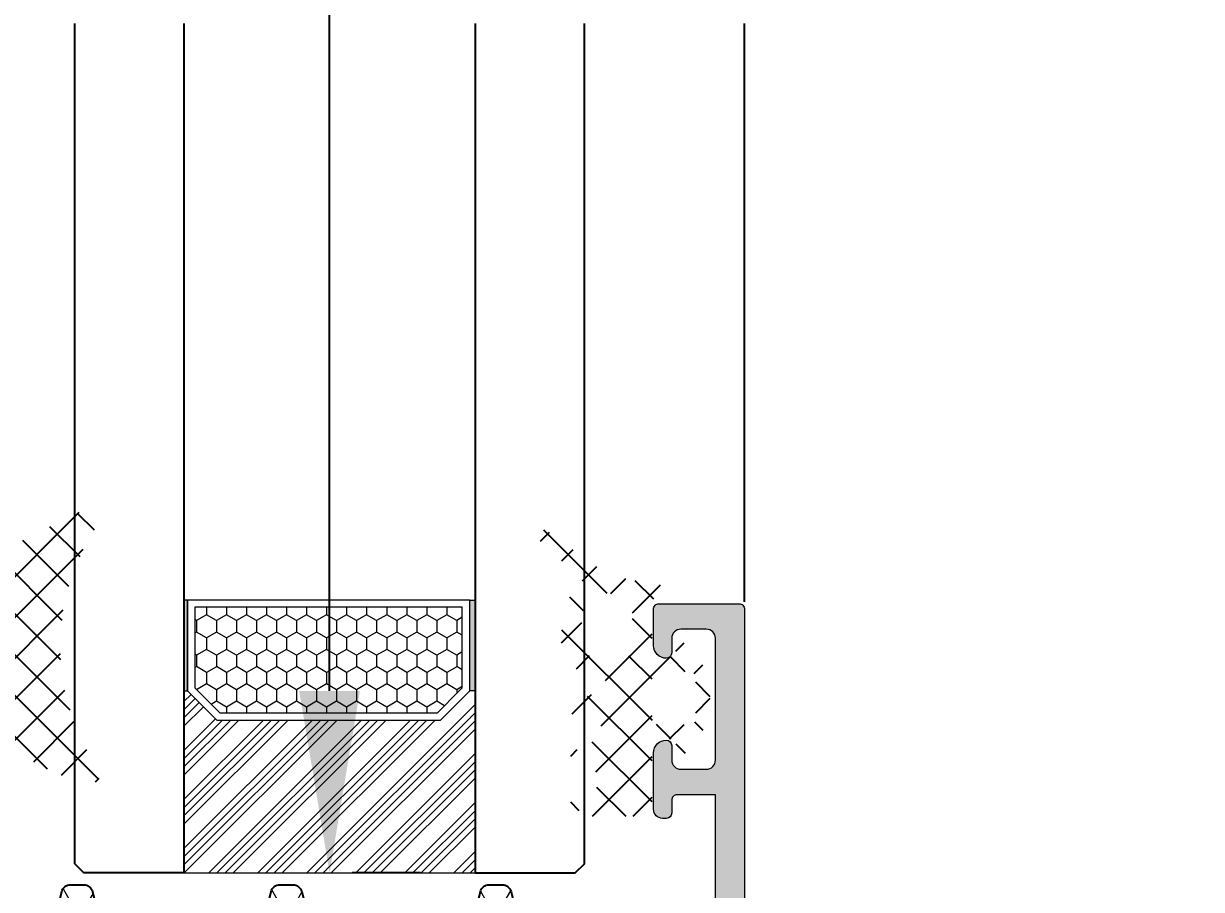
# Model space of a CAD drawing. Header units: millimetres. Extents: x -57981 to -54292, y 3591 to 5422.
# Drawn here: x -55557.1 to -55492.4, y 4031.7 to 4079.3 of the extents above; entities that cross this region are included whole.
import ezdxf

# ---------------------------------------------------------------- set-up
doc = ezdxf.new("R2010")
doc.units = ezdxf.units.MM
for name, color, linetype, lineweight in [('ATR-tr.', 252, 'Continuous', 20), ('epdm hatch', 253, 'Continuous', 9), ('olculendırme', 7, 'Continuous', 15), ('yalıtım malzemesi', 8, 'Continuous', 9)]:
    doc.layers.add(name, color=color, linetype=linetype, lineweight=lineweight)
doc.layers.add('profiller', color=7, linetype='Continuous')
doc.styles.get("Standard").update_dxf_attribs({"font": 'arial.ttf'})
doc.dimstyles.new('ÖLÇÜ', dxfattribs={"dimtxt": 50, "dimasz": 20, "dimexe": 1.25, "dimexo": 30, "dimgap": 20, "dimtad": 0, "dimdec": 0, "dimtxsty": 'Standard', "dimcen": 2.5, "dimadec": 1, "dimazin": 0, "dimtfac": 1, "dimtdec": 0, "dimtmove": 0, "dimatfit": 3, "dimfxl": 1, "dimarcsym": 0})
pattern_1 = [(45, (0, 0), (-1.122532015133643, 1.122532015133643), []), (135, (0, 0), (-1.122532015133643, -1.122532015133643), [])]

# ---------------------------------------------------------------- blocks, each defined once
blk = doc.blocks.new('10952-')
at = {"lineweight": -2}
h = blk.add_hatch(color=256, dxfattribs=at)
h.dxf.hatch_style = 1
edge = h.paths.add_edge_path()
edge.add_line((237.7199058385908, -134.6972566912836), (237.7199058384907, -131.297256691284))
edge.add_arc((238.019905838491, -131.297256691284), 0.3000000000002672, 131.810314895797, 180, ccw=False)
edge.add_arc((237.6199058384832, -130.8500430957714), 0.3000000000143461, 311.810314895255, 430.5287793649598)
edge.add_line((237.7199058384907, -130.5672003832842), (237.4199058384907, -130.5672003832842))
edge.add_line((237.4199058384907, -130.5672003832842), (235.3988392332702, -131.1087435480258))
edge.add_arc((235.4506030423379, -131.3019287132441), 0.1999999999740623, 105.0000000159784, 165.0000000159859)
edge.add_line((235.2574178770907, -131.2501649042842), (235.2130910037484, -131.4155950474041))
edge.add_arc((235.0199058384911, -131.3638312384259), 0.1999999999885785, 225.0000000116588, 345.0000000116634, ccw=False)
edge.add_line((234.8784844822907, -131.5052525946839), (234.5144083862348, -131.1411764986396))
edge.add_arc((234.7265404206372, -130.9290444643096), 0.3000000000145447, 184.9999999901798, 224.9999999902124, ccw=False)
edge.add_line((234.4276820111907, -130.955191187084), (234.2210474290908, -128.5933471060842))
edge.add_arc((234.5199058384969, -128.5672003832633), 0.2999999999784387, 69.99999999975182, 184.9999999997356, ccw=False)
edge.add_line((234.6225118814885, -128.2852925970483), (236.0225118814907, -128.7948509249836))
edge.add_arc((235.9199058384354, -129.0767587112497), 0.3000000000481578, 10.52107681613029, 69.99999999164311, ccw=False)
edge.add_arc((236.5098185208385, -128.9672003832545), 0.3000000000293747, 190.5210768344578, 270.0000000094775)
edge.add_line((236.5098185208881, -129.267200383284), (239.3199058383907, -129.267200383284))
edge.add_arc((239.3199058383904, -128.9672003832838), 0.3000000000002387, 270.0000000000542, 359.9999999996417)
edge.add_line((239.6199058383906, -128.9672003832857), (239.6199058383908, -127.5672003831841))
edge.add_arc((239.3199058383917, -127.567200383183), 0.299999999999045, 359.9999999997802, 449.9999999986973)
edge.add_line((239.3199058383985, -127.267200383184), (238.0199058383908, -127.267200383184))
edge.add_arc((238.019905838391, -126.9672003831838), 0.3000000000001961, 171.7867892978642, 269.9999999999566, ccw=False)
edge.add_arc((238.7127261613985, -127.0672003831613), 0.9999999999771988, 90.00000000044622, 171.7867892992499, ccw=False)
edge.add_line((238.7127261613907, -126.0672003831841), (239.619905838395, -126.0672003831841))
edge.add_arc((239.6199058383908, -127.267200383184), 1.199999999999889, 3.410605131648481e-12, 89.9999999998019, ccw=False)
edge.add_line((240.8199058383907, -127.267200383184), (240.8199058383908, -128.4784323257836))
edge.add_arc((241.1199058384094, -128.4784323257348), 0.3000000000185707, 180.0000000093201, 267.8141992034221)
edge.add_line((241.1084637880907, -128.7782140454837), (253.281765670586, -129.2275767127785))
edge.add_arc((253.3199058384908, -128.228304313684), 0.9999999999999499, 267.8141991931998, 359.9999999999984)
edge.add_line((254.3199058384908, -128.228304313684), (254.3199058384908, -114.7672003830839))
edge.add_line((254.3199058384908, -114.7672003830839), (252.2199058384939, -114.7672003830839))
edge.add_arc((252.2199058384888, -115.067200383082), 0.2999999999980503, 89.99999999902836, 180.0000000004071)
edge.add_line((251.9199058384907, -115.0672003830841), (251.9199058384907, -115.7672003830839))
edge.add_arc((251.6199058384867, -115.7672003830801), 0.3000000000039904, 270.00000000077074, 359.99999999927263, ccw=False)
edge.add_line((251.6199058384906, -116.0672003830841), (251.4199058384873, -116.0672003830841))
edge.add_arc((251.4199058384889, -115.5672003830859), 0.499999999998181, 179.9999999997916, 269.9999999998046, ccw=False)
edge.add_line((250.9199058384908, -115.5672003830841), (250.9199058384906, -112.4672003830837))
edge.add_arc((251.6199058384853, -112.4672003830786), 0.6999999999946738, 89.99999999982089, 180.0000000004211, ccw=False)
edge.add_arc((251.6199058384886, -112.0672003830861), 0.3000000000021998, 3.852846930385567e-10, 90.00000000020088, ccw=False)
edge.add_line((251.9199058384907, -112.0672003830841), (251.9199058384907, -112.8672003830879))
edge.add_arc((252.4199058384891, -112.867200383086), 0.4999999999982663, 180.0000000002182, 270.0000000001987)
edge.add_line((252.4199058384908, -113.3672003830843), (253.8199058384908, -113.3672003830843))
edge.add_arc((253.8199058384908, -112.8672003830843), 0.5, 270, 360)
edge.add_line((254.3199058384908, -112.8672003830843), (254.3199058384908, -106.1672003830836))
edge.add_arc((253.8199058384908, -106.1672003830836), 0.5, 0, 90)
edge.add_line((253.8199058384908, -105.6672003830836), (252.4199058384837, -105.6672003830836))
edge.add_arc((252.4199058384907, -106.1672003830835), 0.4999999999999716, 90.00000000080445, 180.0000000000032)
edge.add_line((251.9199058384907, -106.1672003830836), (251.9199058384907, -106.9672003830819))
edge.add_arc((251.6199058384881, -106.9672003830814), 0.3000000000025693, 270.000000000977, 359.99999999989416, ccw=False)
edge.add_arc((251.6199058384881, -106.5672003830866), 0.6999999999973455, 179.9999999997976, 270.00000000041643, ccw=False)
edge.add_line((250.9199058384908, -106.5672003830841), (250.9199058384908, -104.5672003830768))
edge.add_arc((251.2199058384867, -104.5672003830798), 0.2999999999959186, 89.99999999922932, 179.9999999994248, ccw=False)
edge.add_line((251.2199058384907, -104.2672003830839), (255.6199058384828, -104.2672003830839))
edge.add_arc((255.6199058384872, -104.5672003830875), 0.3000000000035357, 6.405116437235847e-10, 90.00000000083588, ccw=False)
edge.add_line((255.9199058384908, -104.5672003830841), (255.9199058384909, -163.1621151484842))
edge.add_arc((255.6199058384907, -163.1621151484842), 0.300000000000125, -89.99999999998897, 1.0913936421275139e-11, ccw=False)
edge.add_line((255.6199058384908, -163.4621151484843), (253.4389302784908, -163.4621151484834))
edge.add_arc((253.4389302784908, -161.9621151484834), 1.5, 180, 270, ccw=False)
edge.add_line((251.9389302784908, -161.9621151484834), (251.9389302784908, -161.7621151484836))
edge.add_arc((252.2389302784909, -161.7621151484835), 0.3000000000000682, 90.00000000002171, 180.0000000000217, ccw=False)
edge.add_line((252.2389302784908, -161.4621151484834), (252.6473302784908, -161.4621151484834))
edge.add_arc((252.6473302784907, -161.7621151484835), 0.3000000000000966, 9.594099999758214, 89.9999999999784, ccw=False)
edge.add_arc((253.226615717784, -161.6766949719494), 0.2856857111899485, 187.1219969744618, 272.4705157106003)
edge.add_line((253.2389302784908, -161.9621151484834), (254.1389302784907, -161.9621151484843))
edge.add_arc((254.1389302784907, -161.6621151484842), 0.300000000000125, 270.0000000000108, 360.0000000000108)
edge.add_line((254.4389302784908, -161.6621151484842), (254.4389302784908, -160.5621151484838))
edge.add_arc((254.1444472971877, -160.5574602666895), 0.2945197687790539, 359.0944031124926, 441.3130842030107)
edge.add_arc((254.238930278491, -159.9705151484842), 0.3000000000001574, 179.9999999999729, 260.4058999997699, ccw=False)
edge.add_line((253.9389302784908, -159.9705151484841), (253.9389302784908, -158.7621151484836))
edge.add_arc((253.6389302784907, -158.7621151484836), 0.300000000000125, 359.9999999999891, 449.999999999989)
edge.add_line((253.6389302784908, -158.4621151484834), (240.0389302784908, -158.4621151484834))
edge.add_arc((240.0389302784909, -158.7621151484836), 0.300000000000125, 90.00000000001087, 180.0000000000108)
edge.add_line((239.7389302784908, -158.7621151484836), (239.7389302784908, -159.9705151484841))
edge.add_arc((239.4389302784906, -159.9705151484842), 0.3000000000001535, -80.40589999976982, 2.722799763432704e-11, ccw=False)
edge.add_arc((239.5344056645241, -160.558299024864), 0.2955000280050904, 98.8525673893, 180.7399452951998)
edge.add_line((239.2389302784908, -160.5621151484838), (239.2389302784908, -161.6621151484842))
edge.add_arc((239.5389302784909, -161.6621151484842), 0.300000000000125, 179.9999999999891, 269.9999999999891)
edge.add_line((239.5389302784908, -161.9621151484843), (240.4389302784908, -161.9621151484834))
edge.add_arc((240.4441498347597, -161.6681840301153), 0.2939774585113688, 268.9826626118282, 351.4057292748028)
edge.add_arc((241.030630278491, -161.7621151484835), 0.3000000000001143, 90.00000000002171, 170.4059000002419, ccw=False)
edge.add_line((241.0306302784909, -161.4621151484834), (241.4389302784908, -161.4621151484834))
edge.add_arc((241.4389302784907, -161.7621151484835), 0.3000000000000682, -2.1714186004828662e-11, 89.9999999999784, ccw=False)
edge.add_line((241.7389302784908, -161.7621151484836), (241.7389302784908, -161.9621151484834))
edge.add_arc((240.2389302784909, -161.9621151484834), 1.5, -90, 0, ccw=False)
edge.add_line((240.2389302784909, -163.4621151484834), (238.0389302784909, -163.4621151484843))
edge.add_arc((238.0389302784909, -163.1621151484842), 0.300000000000125, 179.9999999999892, 269.99999999998914, ccw=False)
edge.add_line((237.7389302784909, -163.1621151484842), (237.7389302784909, -158.767200383284))
edge.add_arc((237.4389302784907, -158.7672003832839), 0.3000000000000682, 359.9999999999783, 449.9999999999783)
edge.add_line((237.4389302784909, -158.4672003832838), (236.5098185208908, -158.4672003832838))
edge.add_arc((236.5098185207704, -158.7672003831837), 0.2999999998998817, 89.9999999770118, 169.4789231525352)
edge.add_arc((235.9199058384631, -158.6576420550849), 0.3000000001025065, 289.999999998536, 349.47892317404916, ccw=False)
edge.add_line((236.0225118814887, -158.9395498414196), (234.6225118814908, -159.4491081693841))
edge.add_arc((234.5199058385124, -159.1672003831154), 0.3000000000243202, 174.9999999943997, 289.99999999438836, ccw=False)
edge.add_line((234.2210474290632, -159.1410536602598), (234.4276820111909, -156.7792095793838))
edge.add_arc((234.7265404206374, -156.8053563021581), 0.3000000000145457, 135.0000000097876, 175.0000000098202, ccw=False)
edge.add_line((234.5144083862349, -156.5932242678282), (234.8784844822908, -156.2291481717839))
edge.add_arc((235.0199058385201, -156.3705695279919), 0.199999999973622, 15.000000004319702, 135.0000000043238, ccw=False)
edge.add_line((235.2130910037486, -156.3188057189635), (235.2574178770908, -156.4842358621836))
edge.add_arc((235.450603042338, -156.4324720532237), 0.1999999999740605, 194.999999984014, 254.9999999840216)
edge.add_line((235.3988392332703, -156.625657218442), (237.4199058384909, -157.1672003830836))
edge.add_line((237.4199058384909, -157.1672003830836), (237.7199058384908, -157.1672003830836))
edge.add_arc((237.619905838513, -156.8843576706464), 0.2999999999573133, 289.4712206328868, 408.1896851025958)
edge.add_arc((238.0199058384911, -156.4371440751838), 0.3000000000002591, 180, 228.1896851042031, ccw=False)
edge.add_line((237.7199058384908, -156.4371440751838), (237.7199058384908, -152.5672003830841))
edge.add_arc((237.4199058384907, -152.5672003830839), 0.3000000000000682, 359.9999999999783, 449.9999999999783)
edge.add_line((237.4199058384909, -152.2672003830839), (237.2042320354908, -152.2672003830839))
edge.add_arc((237.2042320354904, -152.5672003830836), 0.299999999999784, 89.99999999992401, 121.3999999999152)
edge.add_line((237.0479291459387, -152.3111351439011), (235.5241077648908, -153.2412796874841))
edge.add_arc((235.4199058385194, -153.0705695279976), 0.2000000000285973, 179.9999999960917, 301.39999999608824, ccw=False)
edge.add_line((235.2199058384908, -153.0705695279839), (235.2199058384908, -151.6449862945836))
edge.add_arc((236.219905838491, -151.6449862945836), 1.00000000000017, 121.3999999999977, 180.0000000000065, ccw=False)
edge.add_line((235.6988962066504, -150.7914354973081), (237.2462731419375, -149.8469125820511))
edge.add_arc((236.7199058385358, -148.9966552903918), 1.000000000055041, 301.7603351305037, 360)
edge.add_line((237.7199058385909, -148.9966552903918), (237.7199058385908, -138.7377454759835))
edge.add_arc((236.7199058385455, -138.7377454760705), 1.000000000045275, 4.9862955e-09, 58.23966486980889)
edge.add_line((237.2462731419374, -137.8874881844167), (235.6988962066907, -136.9429652690842))
edge.add_arc((236.219905838533, -136.0894144717603), 1.000000000042287, 180.0000000013565, 238.6000000013649, ccw=False)
edge.add_line((235.2199058384907, -136.089414471784), (235.2199058384907, -134.6638312383838))
edge.add_arc((235.4199058384907, -134.663831238384), 0.1999999999999318, 58.59999999995739, 179.9999999999512, ccw=False)
edge.add_line((235.5241077648589, -134.4931210789291), (237.0479291458906, -135.423265622484))
edge.add_arc((237.2042320354355, -135.1672003832073), 0.3000000000764871, 238.6000000105401, 270.0000000105306)
edge.add_line((237.2042320354907, -135.4672003832838), (237.4199058384907, -135.4672003832838))
edge.add_arc((237.4199058384907, -135.1672003832838), 0.3000000000000682, 270.0000000000216, 360.0000000000217)
edge.add_line((237.7199058384907, -135.1672003832836), (237.7199058384907, -131.297256691284))
edge.add_line((237.7199058384907, -131.297256691284), (237.7199058385908, -134.6972566912836))
h.paths.add_polyline_path([(254.3199058384908, -156.8672003830843), (239.4199058384909, -156.8672003830843), (239.4199058385907, -130.8672003832844), (254.3199058384908, -130.8672003832844)], flags=16)
at = {"layer": 'olculendırme'}
blk.add_lwpolyline([(237.7199058385908, -134.6972566912836), (237.7199058384907, -131.297256691284, -0.2134217652832985), (237.8199058384907, -131.0736498935339, 0.5699185129218355), (237.7199058384907, -130.5672003832842), (237.4199058384907, -130.5672003832842), (235.3988392332702, -131.1087435480258, 0.2679491924311452), (235.2574178770907, -131.2501649042842), (235.2130910037484, -131.4155950474041, -0.5773502691896315), (234.8784844822907, -131.5052525946839), (234.5144083862348, -131.1411764986396, -0.1763269807086023), (234.4276820111907, -130.955191187084), (234.2210474290908, -128.5933471060842, -0.5486187866265795), (234.6225118814885, -128.2852925970483), (236.0225118814907, -128.7948509249836, -0.2655138063084013), (236.2148621796549, -129.0219795472976, 0.3613975351032304), (236.5098185208881, -129.267200383284), (239.3199058383907, -129.267200383284, 0.414213562370964), (239.6199058383906, -128.9672003832857), (239.6199058383908, -127.5672003831841, 0.4142135623675677), (239.3199058383985, -127.267200383184), (238.0199058383908, -127.267200383184, -0.4568502517497239), (237.7229828428078, -126.9243432403245, -0.3728246932753855), (238.7127261613907, -126.0672003831841), (239.619905838395, -126.0672003831841, -0.4142135623720628), (240.8199058383907, -127.267200383184), (240.8199058383908, -128.4784323257836, 0.4030834876138962), (241.1084637880907, -128.7782140454837), (253.281765670586, -129.2275767127785, 0.4254319273671574), (254.3199058384908, -128.228304313684), (254.3199058384908, -114.7672003830839), (252.2199058384939, -114.7672003830839, 0.4142135623801543), (251.9199058384907, -115.0672003830841), (251.9199058384907, -115.7672003830839, -0.4142135623654366), (251.6199058384906, -116.0672003830841), (251.4199058384873, -116.0672003830841, -0.4142135623731618), (250.9199058384908, -115.5672003830841), (250.9199058384906, -112.4672003830837, -0.4142135623761585), (251.6199058384875, -111.7672003830839, -0.4142135623721627), (251.9199058384907, -112.0672003830841), (251.9199058384907, -112.8672003830879, 0.4142135623729951), (252.4199058384908, -113.3672003830843), (253.8199058384908, -113.3672003830843, 0.4142135623730951), (254.3199058384908, -112.8672003830843), (254.3199058384908, -106.1672003830836, 0.4142135623730951), (253.8199058384908, -105.6672003830836), (252.4199058384837, -105.6672003830836, 0.4142135623689995), (251.9199058384907, -106.1672003830836), (251.9199058384907, -106.9672003830819, -0.4142135623675677), (251.6199058384932, -107.2672003830839, -0.4142135623762585), (250.9199058384908, -106.5672003830841), (250.9199058384908, -104.5672003830768, -0.414213562374094), (251.2199058384907, -104.2672003830839), (255.6199058384828, -104.2672003830839, -0.414213562374094), (255.9199058384908, -104.5672003830841), (255.9199058384909, -163.1621151484842, -0.4142135623730951), (255.6199058384908, -163.4621151484843), (253.4389302784908, -163.4621151484834, -0.4142135623730951), (251.9389302784908, -161.9621151484834), (251.9389302784908, -161.7621151484836, -0.4142135623730951), (252.2389302784908, -161.4621151484834), (252.6473302784908, -161.4621151484834, -0.3659772246587785), (252.9431342399186, -161.7121149844479, 0.3906304393427367), (253.2389302784908, -161.9621151484834), (254.1389302784907, -161.9621151484843, 0.4142135623730951), (254.4389302784908, -161.6621151484842), (254.4389302784908, -160.5621151484838, 0.3749726282673935), (254.1889301144529, -160.2663191099118, -0.365977224656675), (253.9389302784908, -159.9705151484841), (253.9389302784908, -158.7621151484836, 0.4142135623730951), (253.6389302784908, -158.4621151484834), (240.0389302784908, -158.4621151484834, 0.4142135623730951), (239.7389302784908, -158.7621151484836), (239.7389302784908, -159.9705151484841, -0.365977224656675), (239.4889304425287, -160.2663191099118, 0.3733246821337255), (239.2389302784908, -160.5621151484838), (239.2389302784908, -161.6621151484842, 0.4142135623730951), (239.5389302784908, -161.9621151484843), (240.4389302784908, -161.9621151484834, 0.3759901602059231), (240.734826317063, -161.7121149844479, -0.3659772246587786), (241.0306302784909, -161.4621151484834), (241.4389302784908, -161.4621151484834, -0.4142135623730951), (241.7389302784908, -161.7621151484836), (241.7389302784908, -161.9621151484834, -0.4142135623730951), (240.2389302784909, -163.4621151484834), (238.0389302784909, -163.4621151484843, -0.4142135623730951), (237.7389302784909, -163.1621151484842), (237.7389302784909, -158.767200383284, 0.4142135623730951), (237.4389302784909, -158.4672003832838), (236.5098185208908, -158.4672003832838, 0.3613975351057049), (236.2148621797266, -158.7124212190974, -0.2655138063084014), (236.0225118814887, -158.9395498414196), (234.6225118814908, -159.4491081693841, -0.5486187866265793), (234.2210474290632, -159.1410536602598), (234.4276820111909, -156.7792095793838, -0.1763269807086023), (234.5144083862349, -156.5932242678282), (234.8784844822908, -156.2291481717839, -0.5773502691896315), (235.2130910037486, -156.3188057189635), (235.2574178770908, -156.4842358621836, 0.2679491924311452), (235.3988392332703, -156.625657218442), (237.4199058384909, -157.1672003830836), (237.7199058384908, -157.1672003830836, 0.5699185129218353), (237.8199058384908, -156.6607508729339, -0.2134217652832986), (237.7199058384908, -156.4371440751838), (237.7199058384908, -152.5672003830841, 0.4142135623730951), (237.4199058384909, -152.2672003830839), (237.2042320354908, -152.2672003830839, 0.1378721067475208), (237.0479291459387, -152.3111351439011), (235.5241077648908, -153.2412796874841, -0.5855240683197624), (235.2199058384908, -153.0705695279839), (235.2199058384908, -151.6449862945836, -0.2614125764230581), (235.6988962066504, -150.7914354973081), (237.2462731419375, -149.8469125820511, 0.2597335638122773), (237.7199058385909, -148.9966552903918), (237.7199058385908, -138.7377454759835, 0.2597335637905103), (237.2462731419374, -137.8874881844167), (235.6988962066907, -136.9429652690842, -0.2614125764230581), (235.2199058384907, -136.089414471784), (235.2199058384907, -134.6638312383838, -0.5855240683197623), (235.5241077648589, -134.4931210789291), (237.0479291458906, -135.423265622484, 0.1378721067475208), (237.2042320354907, -135.4672003832838), (237.4199058384907, -135.4672003832838, 0.4142135623730951), (237.7199058384907, -135.1672003832836), (237.7199058384907, -131.297256691284)], format="xyb", close=True, dxfattribs=at)
blk.add_lwpolyline([(254.3199058384908, -156.8672003830843), (239.4199058384909, -156.8672003830843), (239.4199058385907, -130.8672003832844), (254.3199058384908, -130.8672003832844)], close=True, dxfattribs=at)
blk = doc.blocks.new('AT64F07-')
at = {"layer": 'profiller', "color": 0, "lineweight": -2}
blk.add_blockref('10952-', (0, 0), dxfattribs=at)
blk = doc.blocks.new('01.11.15 dış cam fitili')
at = {"layer": 'epdm hatch', "lineweight": -2}
h = blk.add_hatch(dxfattribs=at)
h.set_pattern_fill('ANSI37', color=256, scale=0.5)
h.set_pattern_definition(pattern_1)
edge = h.paths.add_edge_path(flags=16)
edge.add_line((3309.707245401718, 3750.988691072831), (3310.794300213554, 3750.988691072831))
edge.add_arc((3310.794300213554, 3749.488691072832), 1.5, 0, 89.99999999990882, ccw=False)
edge.add_line((3312.294300213554, 3749.488691072834), (3312.294300213554, 3749.210032825362))
edge.add_arc((3311.294300213555, 3749.210032825362), 0.9999999999997726, -90, 1.3017142919125035e-11, ccw=False)
edge.add_line((3311.294300213555, 3748.210032825362), (3309.421171526507, 3748.210032825362))
edge.add_arc((3309.421171526507, 3749.210032825362), 0.9999999999998817, 159.8270027747882, 270, ccw=False)
edge.add_line((3308.482515873313, 3749.554888686161), (3308.768589748524, 3750.333546933632))
edge.add_arc((3309.707245401718, 3749.988691072831), 0.9999999999998864, 90, 159.8270027747759, ccw=False)
edge = h.paths.add_edge_path(flags=16)
edge.add_arc((3305.3925720118, 3745.02624209844), 0.3000000000001819, 180, 269.99999999989143, ccw=False)
edge.add_line((3305.0925720118, 3745.02624209844), (3305.0925720118, 3746.826242098423))
edge.add_arc((3305.3925720118, 3746.826242098423), 0.300000000000523, 90, 179.9999999998915, ccw=False)
edge.add_line((3305.3925720118, 3747.126242098423), (3307.6925720118, 3747.126242098423))
edge.add_arc((3307.6925720118, 3746.826242098423), 0.3000000000001819, 0, 89.99999999989137, ccw=False)
edge.add_line((3307.992572011801, 3746.826242098423), (3307.992572011801, 3745.02624209844))
edge.add_arc((3307.6925720118, 3745.02624209844), 0.300000000000523, 270, 359.99999999989143, ccw=False)
edge.add_line((3307.6925720118, 3744.726242098439), (3305.3925720118, 3744.726242098439))
edge = h.paths.add_edge_path()
edge.add_arc((3317.977875345447, 3747.444155553342), 5.000000000007086, 143.9991893175508, 169.0826782543098, ccw=False)
edge.add_line((3313.93283195707, 3750.383139048737), (3315.711008179714, 3752.830515831919))
edge.add_arc((3315.430004425076, 3753.02836665651), 0.3436685305810545, 324.8511580012453, 494.1535472651476)
edge.add_line((3315.190610550382, 3753.27494044196), (3313.075439628928, 3751.017721420947))
edge.add_arc((3312.73099353324, 3751.392843734687), 0.5092738586468851, 191.2453825373186, 312.5588781057446, ccw=False)
edge.add_arc((3311.250696224193, 3751.098518307704), 1.000000000000385, 11.24538253739973, 89.99999999999996)
edge.add_line((3311.250696224193, 3752.098518307705), (3309.156170498138, 3752.098518307705))
edge.add_arc((3309.156170498138, 3751.098518307705), 0.9999999999997726, 90, 159.8270027747881)
edge.add_line((3308.217514844944, 3751.443374168506), (3307.62148672136, 3749.821058206216))
edge.add_arc((3307.339890025403, 3749.924514964455), 0.2999999999988212, 207.9894135560544, 339.82700277479574, ccw=False)
edge.add_line((3307.074979729029, 3749.783722440242), (3306.28982798757, 3751.369009768771))
edge.add_arc((3305.920043233973, 3751.18586496087), 0.4126533468345803, 26.34802226203792, 159.1274308998583)
edge.add_line((3305.534470197429, 3751.332889510327), (3304.979033404406, 3749.821058206215))
edge.add_arc((3304.697436708448, 3749.924514964457), 0.2999999999996243, 207.9894135559729, 339.8270027746123, ccw=False)
edge.add_line((3304.432526412073, 3749.783722440243), (3303.647374670614, 3751.369009768771))
edge.add_arc((3303.277589917018, 3751.18586496087), 0.4126533468350848, 26.34802226217937, 159.1274308997853)
edge.add_line((3302.892016880471, 3751.332889510327), (3302.340328345614, 3749.823179234559))
edge.add_arc((3302.058552696689, 3749.926147597039), 0.3000000000002113, 200.0736561448781, 339.9263438551219, ccw=False)
edge.add_line((3301.776777047761, 3749.823179234557), (3301.225088512904, 3751.332889510328))
edge.add_arc((3300.839515476358, 3751.18586496087), 0.4126533468340903, 20.87256910003842, 153.6519777380751)
edge.add_line((3300.469730722762, 3751.369009768771), (3300.147535731509, 3750.718471013042))
edge.add_arc((3301.043650488455, 3750.274648590889), 1.000000000010967, 153.6519777382167, 179.9999999999479)
edge.add_line((3300.043650488444, 3750.27464859089), (3300.043650488446, 3747.426242098424))
edge.add_arc((3300.343650488445, 3747.426242098423), 0.2999999999992724, 180, 270.0000000001954)
edge.add_line((3300.343650488445, 3747.126242098424), (3304.292572011799, 3747.126242098423))
edge.add_line((3304.292572011799, 3747.126242098423), (3304.292572011799, 3745.826242098423))
edge.add_line((3304.292572011799, 3745.826242098423), (3303.892572011799, 3745.826242098423))
edge.add_arc((3303.892572011799, 3745.426242098425), 0.3999999999996362, 90, 234.2667560820659)
edge.add_line((3303.658967093073, 3745.101544174275), (3305.292572011801, 3743.926242098439))
edge.add_line((3305.292572011801, 3743.926242098439), (3307.792572011801, 3743.926242098439))
edge.add_line((3307.792572011801, 3743.926242098439), (3309.426176930529, 3745.101544174275))
edge.add_arc((3309.192572011801, 3745.426242098425), 0.3999999999997356, 305.7332439179342, 450)
edge.add_line((3309.192572011801, 3745.826242098423), (3308.7925720118, 3745.826242098423))
edge.add_line((3308.7925720118, 3745.826242098423), (3308.7925720118, 3747.126242098423))
edge.add_line((3308.7925720118, 3747.126242098423), (3311.792572011772, 3747.126242098424))
edge.add_arc((3311.792572011774, 3746.826242098425), 0.2999999999992724, 0, 90.00000000043423, ccw=False)
edge.add_line((3312.092572011772, 3746.826242098423), (3312.092572011772, 3746.139184962447))
edge.add_arc((3312.392572011771, 3746.139184962447), 0.3000000000001819, 180, 349.8697048930432)
edge.add_arc((3355.653301612541, 3740.17719884554), 43.36986322881922, 169.0826782543313, 172.1689910133559, ccw=False)
blk = doc.blocks.new('01.17.05')
at = {"layer": 'epdm hatch', "lineweight": -2}
h = blk.add_hatch(dxfattribs=at)
h.set_pattern_fill('ANSI37', color=256, scale=0.5)
h.set_pattern_definition(pattern_1)
edge = h.paths.add_edge_path()
edge.add_arc((2296.146194370283, 4431.687766698817), 1.999999998, 67.2090834480773, 116.0865087881395)
edge.add_arc((2299.191256352122, 4425.468315484798), 8.924880926714234, 116.0865087881253, 169.8733560345931)
edge.add_arc((2290.897622233346, 4426.949616177305), 0.4999999995000002, 169.8733560345893, 304.7687660432513)
edge.add_arc((2297.928831946745, 4416.821254104151), 11.82970511938699, 55.47014815705478, 124.76876604344301, ccw=False)
edge.add_arc((2304.836789682398, 4427.131741066779), 0.5999999993998509, 250.2793794390372, 378.3558417858236)
edge.add_arc((2250.878277399262, 4402.687414608794), 59.83393136361904, 24.31130057244459, 32.46818276141673)
edge.add_arc((2300.9262891653, 4434.558561561533), 0.4999999994999922, 29.94349648202101, 186.9767746861691)
edge.add_line((2300.429991430379, 4434.49782806325), (2300.592617467093, 4433.550826413347))
edge.add_arc((2300.292617467394, 4433.550826413347), 0.2999999996997272, -90, 0, ccw=False)
edge.add_line((2300.292617467394, 4433.250826413647), (2297.589201450206, 4433.250826413647))
edge.add_line((2297.589201450206, 4433.250826413647), (2296.92093323554, 4433.531615847384))
blk = doc.blocks.new('16mmspacer')
at = {"layer": 'ATR-tr.', "linetype": 'Continuous'}
h = blk.add_hatch(color=0, dxfattribs=at)
h.dxf.hatch_style = 1
h.paths.add_polyline_path([(4384.00651335155, 2933.146275960803), (4384.00651335155, 2933.346275960803), (4379.00651335155, 2933.346275960803), (4379.00651335155, 2933.146275960803)])
h = blk.add_hatch(dxfattribs=at)
h.set_pattern_fill('ANSI34', color=256, scale=0.1, angle=-1.27e-14, style=0)
h.set_pattern_definition([(44.99999999999999, (0, 0), (-1.347038418160372, 1.347038418160372), []), (44.99999999999999, (0.4490130000000001, -1e-16), (-1.347038418160372, 1.347038418160372), []), (44.99999999999999, (0.8980260000000001, -2e-16), (-1.347038418160372, 1.347038418160372), []), (44.99999999999999, (1.34704, -3e-16), (-1.347038418160372, 1.347038418160372), [])])
h.paths.add_polyline_path([(4394.006513351551, 2933.346275960803), (4384.00651335155, 2933.346275960803), (4384.00651335155, 2933.146275960803), (4385.606513351552, 2931.546275960803), (4385.606513351552, 2919.246275960804), (4384.00651335155, 2917.646275960803), (4384.00651335155, 2917.346275960803), (4394.006513351551, 2917.346275960803)])
at = {"layer": 'ATR-tr.', "ltscale": 2}
h = blk.add_hatch(dxfattribs=at)
h.set_pattern_fill('HONEY', color=256, scale=0.2)
h.set_pattern_definition([(0, (354.0786002815821, 229.414483417766), (0.9525000000000002, 0.5499261290000002), [0.635, -1.27]), (120, (354.0786002815821, 229.414483417766), (-0.9524999979188384, 0.5499261326046782), [0.6349999999999996, -1.269999999999998]), (60, (354.0786002815821, 229.414483417766), (2.0811618e-09, 1.099852261604677), [-1.27, 0.635])])
h.paths.add_polyline_path([(4385.206513351552, 2931.380585960804), (4383.84082335155, 2932.746275960804), (4379.406513351552, 2932.746275960804), (4379.406513351552, 2918.052715960803), (4383.840820452603, 2918.052715960803), (4385.206513351552, 2919.411955960804)])
at = {"layer": 'ATR-tr.', "linetype": 'Continuous'}
h = blk.add_hatch(color=0, dxfattribs=at)
h.dxf.hatch_style = 1
h.paths.add_polyline_path([(4384.00651335155, 2917.646275960803), (4379.00651335155, 2917.646275960803), (4379.00651335155, 2917.346275960803), (4384.00651335155, 2917.346275960803)])
for p, q in [((4379.00651335155, 2933.346275960803), (4394.006513351551, 2933.346275960803)), ((4394.006513351551, 2933.346275960803), (4394.006513351551, 2917.346275960803)), ((4379.00651335155, 2917.346275960803), (4394.006513351551, 2917.346275960803))]:
    blk.add_line(p, q, dxfattribs=at)
for points in [[(4384.00651335155, 2933.346275960803), (4384.00651335155, 2933.146275960803), (4379.00651335155, 2933.146275960803), (4379.00651335155, 2933.346275960803), (4384.00651335155, 2933.346275960803)], [(4379.00651335155, 2917.346275960803), (4384.00651335155, 2917.346275960803), (4384.00651335155, 2917.646275960803), (4379.00651335155, 2917.646275960803), (4379.00651335155, 2917.346275960803)]]:
    blk.add_lwpolyline(points, dxfattribs=at)
at = {"layer": 'ATR-tr.', "color": 7, "linetype": 'Continuous'}
for points in [[(4385.606513351552, 2919.246275960804), (4384.00651335155, 2917.646275960803), (4379.00651335155, 2917.646275960803), (4379.00651335155, 2933.146275960803), (4384.00651335155, 2933.146275960803), (4385.606513351552, 2931.546275960803)], [(4384.00651335155, 2918.217625960803), (4383.840823351552, 2918.052715960803), (4379.406513351552, 2918.052715960803), (4379.406513351552, 2932.746275960804), (4383.840823351552, 2932.746275960804), (4384.00651335155, 2932.580585960803), (4385.206513351552, 2931.380585960804), (4385.206513351552, 2919.411955960804)]]:
    blk.add_lwpolyline(points, close=True, dxfattribs=at)
blk = doc.blocks.new('20.05.09')
at = {"layer": 'yalıtım malzemesi'}
h = blk.add_hatch(dxfattribs=at)
h.set_pattern_fill('HONEY', color=256, scale=0.3, angle=90, style=0)
h.set_pattern_definition([(90, (7431.669081229443, -241.8572557677673), (-0.8248891934999996, 1.428749999999999), [0.9524999999999998, -1.904999999999999]), (210, (7431.669081229443, -241.8572557677673), (-0.8248891989070173, -1.428749996878256), [0.9524999999999991, -1.904999999999997]), (150, (7431.669081229443, -241.8572557677673), (-1.649778392407015, 3.1217428e-09), [-1.904999999999999, 0.9524999999999998])])
edge = h.paths.add_edge_path()
edge.add_arc((2936.211330170596, 1455.248662819531), 0.3000000000001819, 270, 359.9999999999566, ccw=False)
edge.add_line((2936.211330170596, 1454.948662819532), (2933.722483121251, 1454.948662819532))
edge.add_arc((2933.722483121251, 1454.448662819532), 0.5, 90, 180)
edge.add_line((2933.222483121251, 1454.448662819532), (2933.222483121251, 1453.748662819537))
edge.add_arc((2932.722483121251, 1453.748662819537), 0.5, -90, 0, ccw=False)
edge.add_line((2932.722483121251, 1453.248662819537), (2932.222483121159, 1453.248662819537))
edge.add_arc((2932.222483121159, 1453.748662819537), 0.5, 180, 270, ccw=False)
edge.add_line((2931.72248312116, 1453.748662819537), (2931.72248312116, 1456.201554492881))
edge.add_arc((2931.222483121159, 1456.201554492881), 0.5, 359.999999999974, 435.9637565320418)
edge.add_line((2931.343750933677, 1456.686625742954), (2927.557464770672, 1457.633197283706))
edge.add_arc((2927.67873258319, 1458.118268533779), 0.500000000000413, 180.0000000000261, 255.9637565321051, ccw=False)
edge.add_line((2927.17873258319, 1458.118268533778), (2927.17873258319, 1458.837492127374))
edge.add_arc((2927.67873258319, 1458.837492127374), 0.5000000000004547, 104.0362434678949, 179.999999999974, ccw=False)
edge.add_line((2927.557464770672, 1459.322563377447), (2931.343750933677, 1460.269134918198))
edge.add_arc((2931.222483121159, 1460.754206168271), 0.5000000000000819, 284.0362434679581, 360.000000000026)
edge.add_line((2931.72248312116, 1460.754206168271), (2931.722483121158, 1467.701554492881))
edge.add_arc((2931.222483121158, 1467.701554492881), 0.5, 0, 75.96375653203557)
edge.add_line((2931.343750933677, 1468.186625742954), (2927.557464770672, 1469.133197283706))
edge.add_arc((2927.67873258319, 1469.618268533779), 0.500000000000413, 180.0000000000261, 255.9637565321051, ccw=False)
edge.add_line((2927.17873258319, 1469.618268533778), (2927.17873258319, 1470.337492127374))
edge.add_arc((2927.67873258319, 1470.337492127374), 0.5000000000004547, 104.0362434678949, 179.999999999974, ccw=False)
edge.add_line((2927.557464770672, 1470.822563377447), (2931.343750933677, 1471.769134918198))
edge.add_arc((2931.222483121158, 1472.254206168271), 0.5000000000000819, 284.0362434679581, 360.000000000026)
edge.add_line((2931.722483121158, 1472.254206168271), (2931.72248312116, 1479.201554492881))
edge.add_arc((2931.222483121159, 1479.201554492881), 0.5, 359.999999999974, 435.9637565320418)
edge.add_line((2931.343750933677, 1479.686625742954), (2927.557464770672, 1480.633197283706))
edge.add_arc((2927.67873258319, 1481.118268533778), 0.500000000000413, 180.0000000000261, 255.9637565321051, ccw=False)
edge.add_line((2927.17873258319, 1481.118268533778), (2927.17873258319, 1481.837492127374))
edge.add_arc((2927.67873258319, 1481.837492127374), 0.5000000000004547, 104.0362434678949, 179.999999999974, ccw=False)
edge.add_line((2927.557464770672, 1482.322563377447), (2931.343750933677, 1483.269134918199))
edge.add_arc((2931.222483121159, 1483.754206168271), 0.4999999999997513, 284.0362434679138, 360)
edge.add_line((2931.72248312116, 1483.754206168271), (2931.72248312116, 1486.207097841615))
edge.add_arc((2932.222483121159, 1486.207097841615), 0.5, 90, 180, ccw=False)
edge.add_line((2932.222483121159, 1486.707097841615), (2936.163005487742, 1486.707097841615))
edge.add_arc((2936.163005487743, 1486.407097841615), 0.2999999999999545, -2.16740906239869, 90.00000000008691, ccw=False)
edge.add_line((2936.462790864886, 1486.395752020713), (2936.244854369022, 1480.637316807725))
edge.add_arc((2935.94506899188, 1480.648662628627), 0.3000000000003491, 270, 357.8325909375612, ccw=False)
edge.add_line((2935.94506899188, 1480.348662628627), (2933.522483121133, 1480.348662628627))
edge.add_arc((2933.522483121133, 1480.048662628627), 0.3000000000001819, 90, 180)
edge.add_line((2933.222483121133, 1480.048662628627), (2933.222483121133, 1476.748662628625))
edge.add_arc((2933.522483121133, 1476.748662628625), 0.3000000000001819, 180, 270)
edge.add_line((2933.522483121133, 1476.448662628625), (2936.211330170596, 1476.448662628625))
edge.add_arc((2936.211330170596, 1476.148662628624), 0.3000000000001819, 0, 90, ccw=False)
edge.add_line((2936.511330170596, 1476.148662628624), (2936.511330170596, 1455.248662819531))
at = {"layer": 'profiller'}
blk.add_lwpolyline([(2936.511330170596, 1455.248662819531, -0.4142135623730951), (2936.211330170596, 1454.948662819532), (2933.722483121251, 1454.948662819532, 0.4142135623730951), (2933.222483121251, 1454.448662819532), (2933.222483121251, 1453.748662819537, -0.4142135623730951), (2932.722483121251, 1453.248662819537), (2932.222483121159, 1453.248662819537, -0.4142135623730951), (2931.72248312116, 1453.748662819537), (2931.72248312116, 1456.201554492881, 0.3441507314088963), (2931.343750933677, 1456.686625742954), (2927.557464770672, 1457.633197283706, -0.3441507314090266), (2927.17873258319, 1458.118268533778), (2927.17873258319, 1458.837492127374, -0.3441507314090266), (2927.557464770672, 1459.322563377447), (2931.343750933677, 1460.269134918198, 0.3441507314089149), (2931.72248312116, 1460.754206168271), (2931.722483121158, 1467.701554492881, 0.3441507314088616), (2931.343750933677, 1468.186625742954), (2927.557464770672, 1469.133197283706, -0.3441507314090266), (2927.17873258319, 1469.618268533778), (2927.17873258319, 1470.337492127374, -0.3441507314090266), (2927.557464770672, 1470.822563377447), (2931.343750933677, 1471.769134918198, 0.3441507314088493), (2931.722483121158, 1472.254206168271), (2931.72248312116, 1479.201554492881, 0.344150731408917), (2931.343750933677, 1479.686625742954), (2927.557464770672, 1480.633197283706, -0.3441507314090266), (2927.17873258319, 1481.118268533778), (2927.17873258319, 1481.837492127374, -0.3441507314090266), (2927.557464770672, 1482.322563377447), (2931.343750933677, 1483.269134918199, 0.3441507314088677), (2931.72248312116, 1483.754206168271), (2931.72248312116, 1486.207097841615, -0.4142135623730951), (2932.222483121159, 1486.707097841615), (2936.163005487742, 1486.707097841615, -0.4253371570035064), (2936.462790864886, 1486.395752020713), (2936.244854369022, 1480.637316807725, -0.4031767783312719), (2935.94506899188, 1480.348662628627), (2933.522483121133, 1480.348662628627, 0.4142135623730951), (2933.222483121133, 1480.048662628627), (2933.222483121133, 1476.748662628625, 0.4142135623730951), (2933.522483121133, 1476.448662628625), (2936.211330170596, 1476.448662628625, -0.4142135623732284), (2936.511330170596, 1476.148662628624), (2936.511330170596, 1455.248662819531)], format="xyb", dxfattribs=at)
blk.add_lwpolyline([(2936.511330170596, 1455.248662819531), (2936.511330170596, 1476.148662628624), (2936.611330170597, 1476.148662628624), (2936.611330170597, 1455.248662819531)], close=True, dxfattribs=at)
blk = doc.blocks.new('KASA')
blk.add_wipeout([(-0.005085234590566756, 64.19999980926741), (-4.263256414560601e-14, 2.842170943040401e-14), (91.08768777091666, -2.2363462903740583e-07), (91.08768777091666, 64.19999977636155)])
at = {"lineweight": -2}
blk.add_line((59.29743387212021, -2.23634629e-07), (91.08768777091666, -2.23634629e-07), dxfattribs=at)
at = {"layer": 'profiller'}
for points in [[(91.08768777091666, 30.79999977635737), (44.39743387212057, 30.79999977636101), (44.39743387212057, 36.29999977635737), (44.89743387212057, 36.79999977635737), (91.08768777091666, 36.79999977635737)], [(91.08768777091666, 14.79999977635737), (44.39743387212057, 14.79999977635373), (44.39743387212057, 9.299999776357367), (44.89743387212057, 8.799999776357367), (91.08768777091666, 8.799999776357367)]]:
    blk.add_lwpolyline(points, dxfattribs=at)
for name, p in [('01.17.05', (-2241.051494108594, -4391.05082663699)), ('01.11.15 dış cam fitili', (-3252.535152145943, -3742.045376367721))]:
    blk.add_blockref(name, p)
at = {"rotation": 180}
blk.add_blockref('20.05.09', (2970.91991699338, 1495.148662595997), dxfattribs=at)
at = {"xscale": -1}
blk.add_blockref('16mmspacer', (4438.403947223672, -2902.546276184441), dxfattribs=at)
at = {"layer": 'profiller', "color": 0, "lineweight": -2, "rotation": 270}
blk.add_blockref('AT64F07-', (163.4621151484843, 255.9199058384909), dxfattribs=at)
blk = doc.blocks.new('*D31')
at = {"color": 0, "lineweight": -2, "transparency": 16777216}
for p, q in [((-55488.86324074179, 5303.198336708561), (-55459.21008652816, 5303.198336708561)), ((-55460.46008652816, 5283.198336708561), (-55460.46008652816, 4738.19151542616)), ((-55460.46008652816, 4008.198336708561), (-55460.46008652816, 4553.205157990961)), ((-55488.86324074085, 3988.198336708562), (-55459.21008652816, 3988.198336708562))]:
    blk.add_line(p, q, dxfattribs=at)
at = {"color": 0, "transparency": 16777216}
for points in [[(-55463.79341986148, 5283.198336708561), (-55457.12675319482, 5283.198336708561), (-55460.46008652816, 5303.198336708561)], [(-55463.79341986148, 4008.198336708561), (-55457.12675319482, 4008.198336708561), (-55460.46008652816, 3988.198336708562)]]:
    blk.add_solid(points, dxfattribs=at)
at = {"layer": 'Defpoints', "color": 0, "transparency": 16777216}
for p in [(-55518.86324074179, 5303.198336708561), (-55460.46008652816, 5303.198336708561), (-55518.86324074085, 3988.198336708562)]:
    blk.add_point(p, dxfattribs=at)
at = {"color": 0, "transparency": 16777216, "insert": (-55460.46008652813, 4645.698336708576), "char_height": 50, "attachment_point": 5, "rotation": 90}
blk.add_mtext('1315', dxfattribs=at)
blk = doc.blocks.new('*D25')
at = {"color": 0, "lineweight": -2, "transparency": 16777216}
for p, q in [((-55535.27275273721, 5258.800902836445), (-55539.02275273691, 5258.800902836445)), ((-55540.27275273691, 5248.800902836445), (-55540.27275273691, 4687.505294416612)), ((-55540.27275273691, 4042.595770580684), (-55540.27275273691, 4603.891379000515)), ((-55535.27275273721, 4032.595770580685), (-55539.02275273691, 4032.595770580685))]:
    blk.add_line(p, q, dxfattribs=at)
at = {"color": 0, "transparency": 16777216}
for points in [[(-55541.93941940358, 5248.800902836445), (-55538.60608607026, 5248.800902836445), (-55540.27275273691, 5258.800902836445)], [(-55541.93941940358, 4042.595770580684), (-55538.60608607026, 4042.595770580684), (-55540.27275273691, 4032.595770580685)]]:
    blk.add_solid(points, dxfattribs=at)
at = {"layer": 'Defpoints', "color": 0, "transparency": 16777216}
for p in [(-55540.27275273722, 5258.800902836445), (-55540.27275273722, 4032.595770580685), (-55540.27275273691, 4032.595770580685)]:
    blk.add_point(p, dxfattribs=at)
at = {"color": 0, "transparency": 16777216, "insert": (-55540.2727527369, 4645.698336708579), "char_height": 22, "attachment_point": 5, "rotation": 90, "bg_fill": 3, "box_fill_scale": 1.1, "bg_fill_color": 9, "bg_fill_true_color": 13158600, "bg_fill_transparency": 0}
blk.add_mtext('1226', dxfattribs=at)

msp = doc.modelspace()

# ---------------------------------------------------------------- block references
at = {"rotation": 90}
msp.add_blockref('KASA', (-55517.47275296083, 3988.19833670856), dxfattribs=at)

# ---------------------------------------------------------------- next in the draw order: dimensions: what is measured, and where the dimension line sits
dim = msp.add_linear_dim(base=(-55460.46008652816, 5303.198336708561), p1=(-55518.86324074082, 3988.19833670856), p2=(-55518.86324074176, 5303.198336708558), angle=90, dimstyle='ÖLÇÜ')
dim.commit()
dim.dimension.update_dxf_attribs({"geometry": '*D31', "text_midpoint": (-55460.46008652813, 4645.698336708576)})
dim = msp.add_linear_dim(base=(-55540.27275273691, 4032.595770580685), p1=(-55540.27275273718, 5258.800902836443), p2=(-55540.27275273718, 4032.595770580683), angle=90, dimstyle='ÖLÇÜ', override={"dimtxt": 22, "dimasz": 10, "dimexo": 5, "dimgap": 10, "dimtfill": 1})
dim.commit()
dim.dimension.update_dxf_attribs({"geometry": '*D25', "text_midpoint": (-55540.2727527369, 4645.698336708579)})

doc.saveas('drawing.dxf')
